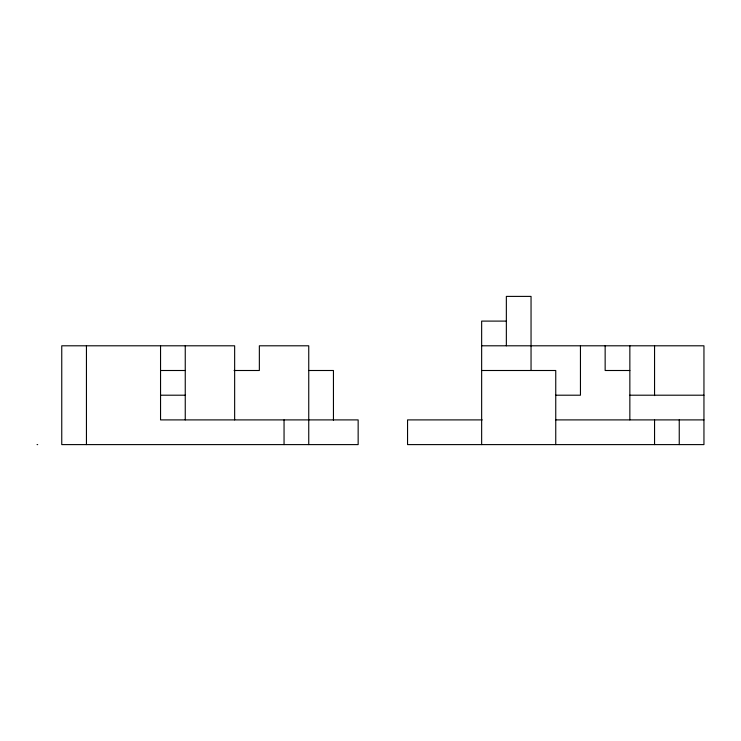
<?xml version="1.0" encoding="UTF-8"?>
<svg xmlns="http://www.w3.org/2000/svg" width="741" height="741" viewBox="0 0 741 741"><rect width="100%" height="100%" fill="white"/><g stroke="black" fill="none" stroke-linecap="round" stroke-linejoin="round"><path stroke-width="1.11" d="M506.353 321.103L481.65 321.103L481.65 444.6M481.65 345.797L703.95 345.797L703.95 444.6L407.55 444.6L407.55 419.897L482.224 419.897M160.547 370.5L185.25 370.5M234.073 370.5L259.35 370.5L259.35 345.797L308.747 345.797L308.747 444.6M308.747 370.5L333.45 370.5L333.45 420.286M481.65 370.5L555.75 370.5L555.75 444.6M629.85 370.5L605.147 370.5L605.147 345.797M160.547 395.203L185.25 395.203M555.75 395.203L580.453 395.203L580.453 345.797M629.85 395.203L703.95 395.203M555.75 419.897L703.95 419.897M37.05 444.6L37.68 444.6M679.247 419.897L679.247 444.6M654.553 345.797L654.553 395.583M654.553 419.897L654.553 444.6M629.85 345.797L629.85 419.897M531.047 370.5L531.047 296.4L506.353 296.4L506.353 345.797M284.053 419.897L284.053 444.6M234.647 419.897L234.647 345.797L61.753 345.797L61.753 444.6L358.153 444.6L358.153 419.897L160.547 419.897L160.547 345.797M185.25 345.797L185.25 419.897M86.447 345.797L86.447 444.6"/></g></svg>
